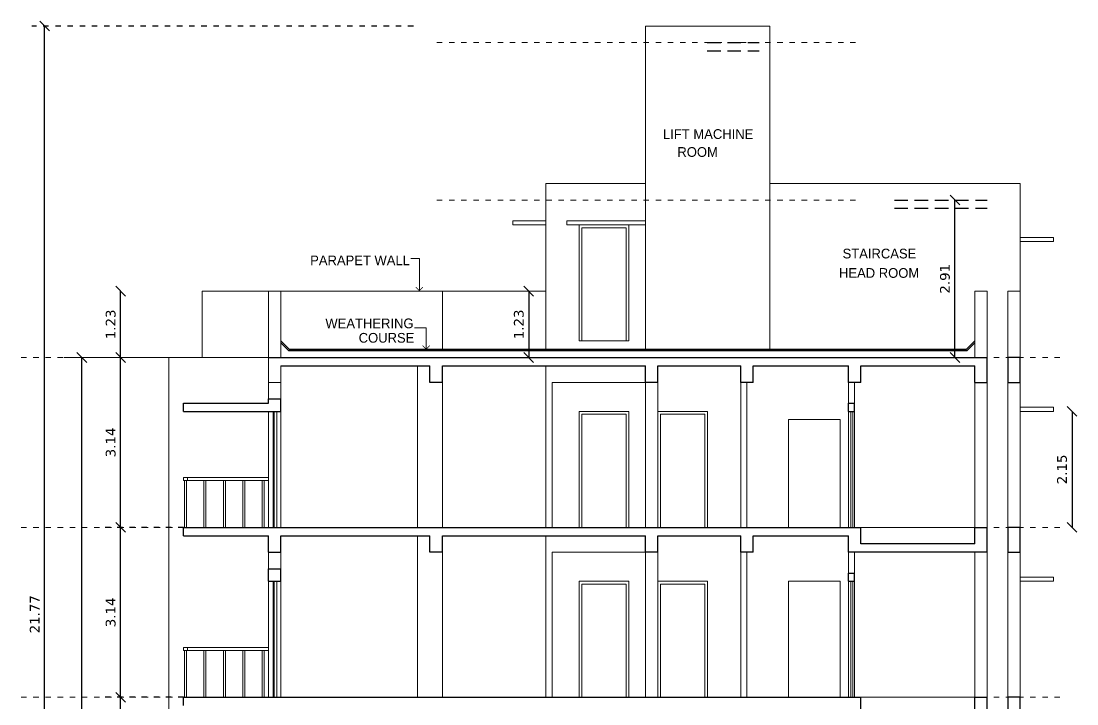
# Model space of a CAD drawing. Header units: metres. Extents: x 617 to 1370, y 693 to 852.
# Drawn here: x 1035 to 1054.54, y 703.31 to 715.94 of the extents above; entities that cross this region are included whole.
import ezdxf

# ---------------------------------------------------------------- set-up
doc = ezdxf.new("R2010")
doc.units = ezdxf.units.M
doc.header["$MEASUREMENT"] = 0
doc.header["$PDMODE"] = 2
doc.header["$PDSIZE"] = 50
for name, pattern in [('DOT2', [0.125, 0, -0.125]), ('DOTX2', [0.5, 0, -0.5]), ('HIDDEN', [0.375, 0.25, -0.125])]:
    doc.linetypes.add(name, pattern=pattern)
doc.layers.get('0').update_dxf_attribs({"lineweight": 0})
doc.layers.get('Defpoints').update_dxf_attribs({"lineweight": 0})
for name, color, linetype in [('BLK_1_PARAPET_HT', 233, 'Continuous'), ('BLK_n_SHADE_OVERHANG', 3, 'Continuous'), ('COLUMN', 2, 'Continuous'), ('flr hts', 252, 'HIDDEN'), ('HAT', 15, 'Continuous')]:
    doc.layers.add(name, color=color, linetype=linetype)
for name, color, linetype, lineweight in [('DIM', 3, 'Continuous', 0), ('DOOR', 8, 'Continuous', 0), ('ED', 30, 'Continuous', 0), ('ROOM TEXT', 7, 'Continuous', 0), ('wall', 7, 'Continuous', 0)]:
    doc.layers.add(name, color=color, linetype=linetype, lineweight=lineweight)
doc.styles.get("Standard").update_dxf_attribs({"font": 'verdana.ttf', "height": 0.18})
doc.styles.add('UATEXT', font='GOTHIC.TTF')
doc.dimstyles.new('ED', dxfattribs={"dimscale": 0, "dimtxt": 0.18, "dimasz": 0.18, "dimexe": 0, "dimexo": 0, "dimgap": 0.09, "dimtad": 1, "dimtoh": 1, "dimzin": 3, "dimdsep": 46, "dimtxsty": 'Standard', "dimblk": 'OBLIQUE', "dimcen": 0.09, "dimse1": 1, "dimse2": 1, "dimclrd": 251, "dimclrt": 30, "dimadec": 0, "dimazin": 0, "dimtfac": 1, "dimtmove": 0, "dimatfit": 3, "dimldrblk": 'ARCHTICK', "dimfxl": 1, "dimtolj": 1, "dimtzin": 0, "dimarcsym": 0})
doc.dimstyles.get("Standard").update_dxf_attribs({"dimscale": 0, "dimtxt": 0.18, "dimasz": 0.18, "dimexe": 0.18, "dimexo": 0.0625, "dimgap": 0.09, "dimtad": 1, "dimtoh": 1, "dimzin": 0, "dimdsep": 46, "dimtxsty": 'Standard', "dimblk": 'OBLIQUE', "dimcen": 0.09, "dimse1": 1, "dimse2": 1, "dimadec": 0, "dimazin": 0, "dimtfac": 1, "dimtofl": 0, "dimtmove": 0, "dimatfit": 3, "dimldrblk": 'OBLIQUE', "dimfxl": 1, "dimtolj": 1, "dimtzin": 0, "dimarcsym": 0})

# ---------------------------------------------------------------- blocks, each defined once
blk = doc.blocks.new('A')
at = {"const_width": 0.512}
blk.add_lwpolyline([(-2.82, -2.38), (0, 0), (2.38, -2.82)], dxfattribs=at)
blk = doc.blocks.new('_Oblique')
at = {"color": 0, "linetype": 'ByBlock', "lineweight": -2}
blk.add_line((-0.5, -0.5), (0.5, 0.5), dxfattribs=at)
blk = doc.blocks.new('*D275')
at = {"layer": 'Defpoints', "color": 0}
for p in [(1036.844, 703.434), (1038.007, 703.434), (1038.007, 700.291)]:
    blk.add_point(p, dxfattribs=at)
at = {"layer": 'ED', "color": 251, "lineweight": -2}
blk.add_line((1036.844, 700.291), (1036.844, 703.434), dxfattribs=at)
at = {"layer": 'ED', "color": 251, "lineweight": -2, "xscale": 0.18, "yscale": 0.18, "zscale": 0.18}
for p, rotation in [((1036.844, 703.434), 90), ((1036.844, 700.291), 270)]:
    blk.add_blockref('_Oblique', p, dxfattribs=dict(at, rotation=rotation))
at = {"layer": 'ED', "color": 30, "insert": (1036.661, 701.863), "char_height": 0.18, "attachment_point": 5, "rotation": 90}
blk.add_mtext('\\A1;3.14', dxfattribs=at)
blk = doc.blocks.new('_ArchTick')
at = {"color": 0, "const_width": 0.15}
blk.add_lwpolyline([(-0.5, -0.5), (0.5, 0.5)], dxfattribs=at)
blk = doc.blocks.new('*D276')
at = {"layer": 'Defpoints', "color": 0}
for p in [(1036.844, 706.578), (1038.007, 706.578), (1038.007, 703.434)]:
    blk.add_point(p, dxfattribs=at)
at = {"layer": 'ED', "color": 251, "lineweight": -2}
blk.add_line((1036.844, 703.434), (1036.844, 706.578), dxfattribs=at)
at = {"layer": 'ED', "color": 251, "lineweight": -2, "xscale": 0.18, "yscale": 0.18, "zscale": 0.18}
for p, rotation in [((1036.844, 706.578), 90), ((1036.844, 703.434), 270)]:
    blk.add_blockref('_Oblique', p, dxfattribs=dict(at, rotation=rotation))
at = {"layer": 'ED', "color": 30, "insert": (1036.661, 705.006), "char_height": 0.18, "attachment_point": 5, "rotation": 90}
blk.add_mtext('\\A1;3.14', dxfattribs=at)
blk = doc.blocks.new('*D277')
at = {"layer": 'Defpoints', "color": 0}
for p in [(1036.844, 709.721), (1039.579, 709.721), (1037.151, 706.578)]:
    blk.add_point(p, dxfattribs=at)
at = {"layer": 'ED', "color": 251, "lineweight": -2}
blk.add_line((1036.844, 706.578), (1036.844, 709.721), dxfattribs=at)
at = {"layer": 'ED', "color": 251, "lineweight": -2, "xscale": 0.18, "yscale": 0.18, "zscale": 0.18}
for p, rotation in [((1036.844, 709.721), 90), ((1036.844, 706.578), 270)]:
    blk.add_blockref('_Oblique', p, dxfattribs=dict(at, rotation=rotation))
at = {"layer": 'ED', "color": 30, "insert": (1036.661, 708.149), "char_height": 0.18, "attachment_point": 5, "rotation": 90}
blk.add_mtext('\\A1;3.14', dxfattribs=at)
blk = doc.blocks.new('*D278')
at = {"layer": 'Defpoints', "color": 0}
for p in [(1036.844, 710.948), (1039.579, 710.948), (1039.579, 709.721)]:
    blk.add_point(p, dxfattribs=at)
at = {"layer": 'wall', "color": 251, "lineweight": -2}
blk.add_line((1036.844, 709.721), (1036.844, 710.948), dxfattribs=at)
at = {"layer": 'wall', "color": 251, "lineweight": -2, "xscale": 0.18, "yscale": 0.18, "zscale": 0.18}
for p, rotation in [((1036.844, 710.948), 90), ((1036.844, 709.721), 270)]:
    blk.add_blockref('_Oblique', p, dxfattribs=dict(at, rotation=rotation))
at = {"layer": 'wall', "color": 30, "insert": (1036.661, 710.334), "char_height": 0.18, "attachment_point": 5, "rotation": 90}
blk.add_mtext('\\A1;1.23', dxfattribs=at)
blk = doc.blocks.new('*D67')
at = {"layer": 'Defpoints', "color": 0}
for p in [(1036.126, 709.721), (1036.844, 709.721), (1036.844, 694.088)]:
    blk.add_point(p, dxfattribs=at)
at = {"layer": 'ED', "color": 251, "lineweight": -2}
blk.add_line((1036.126, 694.088), (1036.126, 709.721), dxfattribs=at)
at = {"layer": 'ED', "color": 251, "lineweight": -2, "xscale": 0.18, "yscale": 0.18, "zscale": 0.18}
for p, rotation in [((1036.126, 709.721), 90), ((1036.126, 694.088), 270)]:
    blk.add_blockref('_Oblique', p, dxfattribs=dict(at, rotation=rotation))
at = {"layer": 'ED', "color": 30, "insert": (1035.942, 701.904), "char_height": 0.18, "attachment_point": 5, "rotation": 90}
blk.add_mtext('\\A1;15.63', dxfattribs=at)
blk = doc.blocks.new('*D279')
at = {"layer": 'Defpoints', "color": 0}
for p in [(1035.436, 715.854), (1046.556, 715.854), (1036.126, 694.088)]:
    blk.add_point(p, dxfattribs=at)
at = {"layer": 'ED', "color": 251, "lineweight": -2}
blk.add_line((1035.436, 694.088), (1035.436, 715.854), dxfattribs=at)
at = {"layer": 'ED', "color": 251, "lineweight": -2, "xscale": 0.18, "yscale": 0.18, "zscale": 0.18}
for p, rotation in [((1035.436, 715.854), 90), ((1035.436, 694.088), 270)]:
    blk.add_blockref('_Oblique', p, dxfattribs=dict(at, rotation=rotation))
at = {"layer": 'ED', "color": 30, "insert": (1035.254, 704.971), "char_height": 0.18, "attachment_point": 5, "rotation": 90}
blk.add_mtext('\\A1;21.77', dxfattribs=at)
blk = doc.blocks.new('*D280')
at = {"layer": 'Defpoints', "color": 0}
for p in [(1052.284, 712.634), (1052.651, 712.634), (1052.651, 709.721)]:
    blk.add_point(p, dxfattribs=at)
at = {"layer": 'ED', "color": 251, "lineweight": -2}
blk.add_line((1052.284, 709.721), (1052.284, 712.634), dxfattribs=at)
at = {"layer": 'ED', "color": 251, "lineweight": -2, "xscale": 0.18, "yscale": 0.18, "zscale": 0.18}
for p, rotation in [((1052.284, 712.634), 90), ((1052.284, 709.721), 270)]:
    blk.add_blockref('_Oblique', p, dxfattribs=dict(at, rotation=rotation))
at = {"layer": 'ED', "color": 30, "insert": (1052.1, 711.178), "char_height": 0.18, "attachment_point": 5, "rotation": 90}
blk.add_mtext('\\A1;2.91', dxfattribs=at)
blk = doc.blocks.new('*D340')
at = {"layer": 'BLK_1_PARAPET_HT', "color": 0, "lineweight": -2}
blk.add_line((1044.398, 710.948), (1044.398, 709.721), dxfattribs=at)
at = {"layer": 'Defpoints', "color": 0}
for p in [(1044.716, 710.948), (1044.398, 709.721), (1044.716, 709.721)]:
    blk.add_point(p, dxfattribs=at)
at = {"layer": 'BLK_1_PARAPET_HT', "color": 0, "lineweight": -2, "xscale": 0.18, "yscale": 0.18, "zscale": 0.18}
for p, rotation in [((1044.398, 710.948), 90), ((1044.398, 709.721), 270)]:
    blk.add_blockref('_Oblique', p, dxfattribs=dict(at, rotation=rotation))
at = {"layer": 'BLK_1_PARAPET_HT', "color": 0, "insert": (1044.214, 710.334), "char_height": 0.18, "attachment_point": 5, "rotation": 90}
blk.add_mtext('\\A1;1.23', dxfattribs=at)
blk = doc.blocks.new('*D379')
at = {"layer": 'BLK_n_SHADE_OVERHANG', "color": 0, "lineweight": -2}
blk.add_line((1054.451, 708.724), (1054.451, 706.578), dxfattribs=at)
at = {"layer": 'Defpoints', "color": 0}
for p in [(1053.494, 708.724), (1053.494, 706.578), (1054.451, 706.578)]:
    blk.add_point(p, dxfattribs=at)
at = {"layer": 'BLK_n_SHADE_OVERHANG', "color": 0, "lineweight": -2, "xscale": 0.18, "yscale": 0.18, "zscale": 0.18}
for p, rotation in [((1054.451, 708.724), 90), ((1054.451, 706.578), 270)]:
    blk.add_blockref('_Oblique', p, dxfattribs=dict(at, rotation=rotation))
at = {"layer": 'BLK_n_SHADE_OVERHANG', "color": 0, "insert": (1054.267, 707.651), "char_height": 0.18, "attachment_point": 5, "rotation": 90}
blk.add_mtext('\\A1;2.15', dxfattribs=at)

msp = doc.modelspace()

# ---------------------------------------------------------------- linework, layer by layer
at = {"color": 251, "linetype": 'DOT2'}
for p, q in [((1042.697, 715.548), (1050.452, 715.548)), ((1042.697, 712.634), (1050.452, 712.634)), ((1035.003, 709.721), (1054.265, 709.721)), ((1035.003, 706.578), (1054.265, 706.578)), ((1035.003, 703.434), (1054.265, 703.434))]:
    msp.add_line(p, q, dxfattribs=at)
at = {"layer": 'COLUMN', "linetype": 'HIDDEN'}
for p, q in [((1047.699, 715.548), (1048.662, 715.548)), ((1047.699, 715.394), (1048.662, 715.394)), ((1051.163, 712.634), (1052.881, 712.634)), ((1051.163, 712.481), (1052.881, 712.481))]:
    msp.add_line(p, q, dxfattribs=at)
at = {"layer": 'COLUMN', "linetype": 'Continuous'}
for p, q in [((1039.579, 709.721), (1052.881, 709.721)), ((1052.881, 709.261), (1052.881, 709.721)), ((1039.809, 709.568), (1042.569, 709.568)), ((1042.569, 709.261), (1042.569, 709.568)), ((1042.799, 709.568), (1046.556, 709.568)), ((1042.799, 709.261), (1042.799, 709.568)), ((1046.556, 709.261), (1046.556, 709.568)), ((1046.785, 709.568), (1048.319, 709.568)), ((1046.786, 709.261), (1046.786, 709.568)), ((1048.319, 709.261), (1048.319, 709.568)), ((1048.549, 709.568), (1050.312, 709.568)), ((1048.549, 709.261), (1048.549, 709.568)), ((1050.312, 709.261), (1050.312, 709.568)), ((1050.542, 709.568), (1052.651, 709.568)), ((1050.542, 709.261), (1050.542, 709.568)), ((1052.651, 709.261), (1052.651, 709.568)), ((1042.799, 709.261), (1042.569, 709.261)), ((1046.786, 709.261), (1046.556, 709.261)), ((1048.549, 709.261), (1048.319, 709.261)), ((1050.542, 709.261), (1050.312, 709.261)), ((1052.651, 709.261), (1052.881, 709.261)), ((1038.007, 708.724), (1038.007, 708.878)), ((1038.007, 708.878), (1039.579, 708.878)), ((1039.579, 708.954), (1039.809, 708.954)), ((1039.579, 708.878), (1039.579, 708.954)), ((1039.809, 708.724), (1039.809, 708.954)), ((1050.312, 708.878), (1050.427, 708.878)), ((1050.312, 708.724), (1050.312, 708.878)), ((1050.427, 708.724), (1050.427, 708.878)), ((1038.007, 708.724), (1039.579, 708.724)), ((1039.579, 708.724), (1039.809, 708.724)), ((1050.312, 708.724), (1050.427, 708.724)), ((1038.007, 706.578), (1050.542, 706.578)), ((1038.007, 706.424), (1038.007, 706.578)), ((1050.542, 706.271), (1050.542, 706.578)), ((1052.651, 706.578), (1052.881, 706.578)), ((1052.651, 706.271), (1052.651, 706.578)), ((1052.881, 706.118), (1052.881, 706.578)), ((1038.007, 706.424), (1039.579, 706.424)), ((1039.579, 706.118), (1039.579, 706.424)), ((1039.809, 706.118), (1039.809, 706.424)), ((1039.809, 706.424), (1042.569, 706.424)), ((1042.569, 706.118), (1042.569, 706.424)), ((1042.799, 706.424), (1046.556, 706.424)), ((1042.799, 706.118), (1042.799, 706.424)), ((1046.556, 706.118), (1046.556, 706.424)), ((1046.785, 706.424), (1048.319, 706.424)), ((1046.786, 706.118), (1046.786, 706.424)), ((1048.319, 706.118), (1048.319, 706.424)), ((1048.549, 706.424), (1050.312, 706.424)), ((1048.549, 706.118), (1048.549, 706.424)), ((1050.312, 706.118), (1050.312, 706.424)), ((1039.579, 706.118), (1039.809, 706.118)), ((1042.799, 706.118), (1042.569, 706.118)), ((1046.786, 706.118), (1046.556, 706.118)), ((1048.549, 706.118), (1048.319, 706.118)), ((1052.881, 706.118), (1050.312, 706.118)), ((1052.651, 706.271), (1050.542, 706.271)), ((1039.579, 705.811), (1039.809, 705.811)), ((1039.579, 705.581), (1039.579, 705.811)), ((1039.809, 705.581), (1039.809, 705.811)), ((1050.312, 705.734), (1050.427, 705.734)), ((1050.312, 705.581), (1050.312, 705.734)), ((1050.427, 705.581), (1050.427, 705.734)), ((1039.579, 705.581), (1039.809, 705.581)), ((1050.312, 705.581), (1050.427, 705.581)), ((1038.007, 703.434), (1050.542, 703.434)), ((1038.007, 703.281), (1038.007, 703.434)), ((1050.542, 703.128), (1050.542, 703.434)), ((1052.651, 703.434), (1052.881, 703.434)), ((1052.651, 703.128), (1052.651, 703.434)), ((1052.881, 702.974), (1052.881, 703.434))]:
    msp.add_line(p, q, dxfattribs=at)
for points in [[(1053.264, 709.261), (1053.494, 709.261), (1053.494, 709.721), (1053.264, 709.721)], [(1053.264, 706.118), (1053.494, 706.118), (1053.494, 706.578), (1053.264, 706.578)], [(1053.264, 702.974), (1053.494, 702.974), (1053.494, 703.434), (1053.264, 703.434)]]:
    msp.add_lwpolyline(points, close=True, dxfattribs=at)
at = {"layer": 'DIM'}
for p, q in [((1042.373, 711.552), (1042.215, 711.552)), ((1042.373, 710.957), (1042.373, 711.552)), ((1042.497, 710.27), (1042.28, 710.27)), ((1042.497, 709.875), (1042.497, 710.27))]:
    msp.add_line(p, q, dxfattribs=at)
at = {"layer": 'DOOR', "linetype": 'Continuous'}
for p, q in [((1045.329, 710.028), (1046.249, 710.028)), ((1046.556, 706.578), (1046.556, 709.261)), ((1046.785, 706.578), (1046.786, 709.261)), ((1039.669, 708.724), (1039.669, 706.578)), ((1039.683, 708.724), (1039.683, 706.578)), ((1039.738, 708.724), (1039.738, 706.578)), ((1050.355, 708.724), (1050.355, 706.578)), ((1050.393, 708.724), (1050.393, 706.578)), ((1038.007, 707.498), (1038.084, 707.498)), ((1038.084, 707.498), (1039.579, 707.498)), ((1038.027, 707.447), (1038.027, 706.578)), ((1038.065, 707.447), (1038.065, 706.578)), ((1038.084, 707.447), (1039.579, 707.447)), ((1038.386, 707.447), (1038.386, 706.578)), ((1038.424, 707.447), (1038.424, 706.578)), ((1038.745, 707.447), (1038.745, 706.578)), ((1038.783, 707.447), (1038.783, 706.578)), ((1039.104, 707.447), (1039.104, 706.578)), ((1039.142, 707.447), (1039.142, 706.578)), ((1039.463, 707.447), (1039.463, 706.578)), ((1039.501, 707.447), (1039.501, 706.578)), ((1052.651, 706.578), (1050.542, 706.578)), ((1039.669, 705.581), (1039.669, 703.434)), ((1039.683, 705.581), (1039.683, 703.434)), ((1039.738, 705.581), (1039.738, 703.434)), ((1050.355, 705.581), (1050.355, 703.434)), ((1050.393, 705.581), (1050.393, 703.434)), ((1038.007, 704.354), (1038.084, 704.354)), ((1038.027, 704.303), (1038.027, 703.434)), ((1038.065, 704.303), (1038.065, 703.434)), ((1038.084, 704.354), (1039.579, 704.354)), ((1038.084, 704.303), (1039.579, 704.303)), ((1038.386, 704.303), (1038.386, 703.434)), ((1038.424, 704.303), (1038.424, 703.434)), ((1038.745, 704.303), (1038.745, 703.434)), ((1038.783, 704.303), (1038.783, 703.434)), ((1039.104, 704.303), (1039.104, 703.434)), ((1039.142, 704.303), (1039.142, 703.434)), ((1039.463, 704.303), (1039.463, 703.434)), ((1039.501, 704.303), (1039.501, 703.434)), ((1052.651, 703.434), (1050.542, 703.434))]:
    msp.add_line(p, q, dxfattribs=at)
for points in [[(1044.102, 712.174), (1044.716, 712.174), (1044.716, 712.251), (1044.102, 712.251)], [(1045.099, 712.174), (1046.556, 712.174), (1046.556, 712.251), (1045.099, 712.251)], [(1053.494, 711.868), (1054.107, 711.868), (1054.107, 711.944), (1053.494, 711.944)], [(1053.494, 708.724), (1054.107, 708.724), (1054.107, 708.801), (1053.494, 708.801)], [(1053.494, 705.581), (1054.107, 705.581), (1054.107, 705.658), (1053.494, 705.658)]]:
    msp.add_lwpolyline(points, close=True, dxfattribs=at)
for points in [[(1045.38, 710.028), (1045.38, 712.123), (1046.198, 712.123), (1046.198, 710.028)], [(1045.38, 706.578), (1045.38, 708.673), (1046.198, 708.673), (1046.198, 706.578)], [(1046.836, 706.578), (1046.836, 708.673), (1047.654, 708.673), (1047.654, 706.578)], [(1049.201, 706.578), (1049.201, 708.571), (1050.159, 708.571), (1050.159, 706.578)], [(1045.38, 703.434), (1045.38, 705.53), (1046.198, 705.53), (1046.198, 703.434)], [(1046.836, 703.434), (1046.836, 705.53), (1047.654, 705.53), (1047.654, 703.434)], [(1049.201, 703.434), (1049.201, 705.581), (1050.159, 705.581), (1050.159, 703.434)]]:
    msp.add_lwpolyline(points, dxfattribs=at)
at = {"layer": 'ED'}
for p, q in [((1046.556, 715.854), (1048.856, 715.854)), ((1046.556, 709.875), (1046.556, 715.854)), ((1048.856, 709.875), (1048.856, 715.854))]:
    msp.add_line(p, q, dxfattribs=at)
for points in [[(1038.084, 707.447), (1038.007, 707.447), (1038.007, 707.498), (1038.084, 707.498)], [(1038.084, 704.303), (1038.007, 704.303), (1038.007, 704.354), (1038.084, 704.354)]]:
    msp.add_lwpolyline(points, close=True, dxfattribs=at)
at = {"layer": 'flr hts', "linetype": 'DOTX2', "ltscale": 0.25}
for p, q in [((1042.262, 715.854), (1035.198, 715.854)), ((1038.007, 706.578), (1036.452, 706.578)), ((1038.007, 703.434), (1036.452, 703.434))]:
    msp.add_line(p, q, dxfattribs=at)
at = {"layer": 'HAT', "color": 8, "linetype": 'Continuous'}
for p, q in [((1039.962, 709.875), (1039.809, 710.028)), ((1052.497, 709.875), (1052.651, 710.028)), ((1039.952, 709.849), (1039.809, 709.992)), ((1039.952, 709.849), (1052.508, 709.849)), ((1039.962, 709.875), (1052.497, 709.875)), ((1052.508, 709.849), (1052.651, 709.992))]:
    msp.add_line(p, q, dxfattribs=at)
at = {"layer": 'wall', "color": 1}
for p, q in [((1044.716, 712.941), (1046.556, 712.941)), ((1044.716, 709.875), (1044.716, 712.941)), ((1048.856, 712.941), (1053.494, 712.941)), ((1053.494, 696.074), (1053.494, 712.941)), ((1038.352, 709.721), (1038.352, 710.948)), ((1039.579, 710.948), (1038.352, 710.948)), ((1039.579, 709.721), (1039.579, 710.948)), ((1039.579, 710.948), (1039.809, 710.948)), ((1039.809, 709.721), (1039.809, 710.948)), ((1039.809, 710.948), (1042.798, 710.948)), ((1042.798, 710.948), (1042.798, 709.875)), ((1042.798, 710.948), (1044.716, 710.948)), ((1052.651, 709.721), (1052.651, 710.948)), ((1052.881, 710.948), (1052.651, 710.948)), ((1052.881, 709.721), (1052.881, 710.948)), ((1053.264, 709.721), (1053.264, 710.948)), ((1053.264, 710.948), (1053.494, 710.948)), ((1039.579, 709.721), (1035.8, 709.721)), ((1037.739, 696.688), (1037.739, 709.721)), ((1039.579, 709.721), (1037.739, 709.721)), ((1039.579, 709.261), (1039.579, 709.721)), ((1039.809, 709.261), (1039.809, 709.568)), ((1042.339, 709.568), (1042.339, 706.578)), ((1044.716, 706.578), (1044.716, 709.568)), ((1039.579, 709.261), (1039.809, 709.261)), ((1039.579, 709.261), (1039.579, 708.954)), ((1039.809, 709.261), (1039.809, 708.954)), ((1042.799, 709.261), (1042.799, 706.578)), ((1044.83, 706.578), (1044.83, 709.261)), ((1046.556, 709.261), (1044.83, 709.261)), ((1048.319, 709.261), (1048.319, 706.578)), ((1048.434, 709.261), (1048.434, 706.578)), ((1050.312, 709.261), (1050.312, 708.878)), ((1050.427, 709.261), (1050.427, 708.878)), ((1052.651, 709.261), (1052.651, 706.578)), ((1052.881, 709.261), (1052.881, 706.578)), ((1053.264, 706.578), (1053.264, 709.261)), ((1039.579, 708.724), (1039.579, 706.578)), ((1039.809, 708.724), (1039.809, 706.578)), ((1050.312, 708.724), (1050.312, 706.578)), ((1050.427, 708.724), (1050.427, 706.578)), ((1042.339, 706.424), (1042.339, 703.434)), ((1044.716, 703.434), (1044.716, 706.424)), ((1039.579, 706.118), (1039.579, 705.811)), ((1039.809, 706.118), (1039.809, 705.811)), ((1042.799, 706.118), (1042.799, 703.434)), ((1044.83, 703.434), (1044.83, 706.118)), ((1046.556, 706.118), (1044.83, 706.118)), ((1046.556, 703.434), (1046.556, 706.118)), ((1046.785, 703.434), (1046.786, 706.118)), ((1048.319, 706.118), (1048.319, 703.434)), ((1048.434, 706.118), (1048.434, 703.434)), ((1050.312, 706.118), (1050.312, 705.734)), ((1050.427, 706.118), (1050.427, 705.734)), ((1052.651, 706.118), (1052.651, 703.434)), ((1052.881, 706.118), (1052.881, 703.434)), ((1053.264, 703.434), (1053.264, 706.118)), ((1039.579, 705.581), (1039.579, 703.434)), ((1039.809, 705.581), (1039.809, 703.434)), ((1050.312, 705.581), (1050.312, 703.434)), ((1050.427, 705.581), (1050.427, 703.434))]:
    msp.add_line(p, q, dxfattribs=at)
for points in [[(1045.329, 710.028), (1045.329, 712.174), (1046.249, 712.174), (1046.249, 710.028)], [(1045.329, 706.578), (1045.329, 708.724), (1046.249, 708.724), (1046.249, 706.578)], [(1046.785, 706.578), (1046.785, 708.724), (1047.705, 708.724), (1047.705, 706.578)], [(1045.329, 703.434), (1045.329, 705.581), (1046.249, 705.581), (1046.249, 703.434)], [(1046.785, 703.434), (1046.785, 705.581), (1047.705, 705.581), (1047.705, 703.434)]]:
    msp.add_lwpolyline(points, dxfattribs=at)

# ---------------------------------------------------------------- block references
at = {"layer": 'DIM', "xscale": 0.0255555555555556, "yscale": 0.0255555555555556, "zscale": 0.0255555555555556, "rotation": 184.5234823530539}
for p in [(1042.373, 710.957), (1042.497, 709.875)]:
    msp.add_blockref('A', p, dxfattribs=at)

# ---------------------------------------------------------------- texts
at = {"layer": 'ROOM TEXT', "style": 'UATEXT'}
for s, p in [('LIFT MACHINE', (1046.882, 713.765)), ('ROOM', (1047.148, 713.433)), ('PARAPET WALL', (1040.352, 711.428)), ('STAIRCASE', (1050.205, 711.554)), ('HEAD ROOM', (1050.139, 711.195)), ('WEATHERING', (1040.634, 710.262)), ('COURSE', (1041.25, 709.995))]:
    msp.add_text(s, height=0.18, dxfattribs=at).set_placement(p)

# ---------------------------------------------------------------- dimensions: what is measured, and where the dimension line sits
at = {"layer": 'BLK_1_PARAPET_HT'}
dim = msp.add_linear_dim(base=(1044.398, 709.721), p1=(1044.716, 710.948), p2=(1044.716, 709.721), angle=90, dimstyle='Standard', override={"dimscale": 1}, dxfattribs=at)
dim.commit()
dim.dimension.update_dxf_attribs({"geometry": '*D340', "text_midpoint": (1044.214, 710.334)})
at = {"layer": 'BLK_n_SHADE_OVERHANG'}
dim = msp.add_linear_dim(base=(1054.451, 706.578), p1=(1053.494, 708.724), p2=(1053.494, 706.578), angle=90, dimstyle='Standard', override={"dimscale": 1}, dxfattribs=at)
dim.commit()
dim.dimension.update_dxf_attribs({"geometry": '*D379', "text_midpoint": (1054.267, 707.651)})
at = {"layer": 'ED'}
for base, p1, p2, picture, middle in [((1035.436, 715.854), (1036.126, 694.088), (1046.556, 715.854), '*D279', (1035.254, 704.971)), ((1052.284, 712.634), (1052.651, 709.721), (1052.651, 712.634), '*D280', (1052.1, 711.178)), ((1036.126, 709.721), (1036.844, 694.088), (1036.844, 709.721), '*D67', (1035.942, 701.904)), ((1036.844, 709.721), (1037.151, 706.578), (1039.579, 709.721), '*D277', (1036.661, 708.149)), ((1036.844, 706.578), (1038.007, 703.434), (1038.007, 706.578), '*D276', (1036.661, 705.006)), ((1036.844, 703.434), (1038.007, 700.291), (1038.007, 703.434), '*D275', (1036.661, 701.863))]:
    dim = msp.add_linear_dim(base=base, p1=p1, p2=p2, angle=90, dimstyle='ED', override={"dimscale": 1, "dimpost": '\\X'}, dxfattribs=at)
    dim.commit()
    dim.dimension.update_dxf_attribs({"geometry": picture, "text_midpoint": middle})
at = {"layer": 'wall', "color": 1}
dim = msp.add_linear_dim(base=(1036.844, 710.948), p1=(1039.579, 709.721), p2=(1039.579, 710.948), angle=90, dimstyle='ED', override={"dimscale": 1, "dimpost": '\\X'}, dxfattribs=at)
dim.commit()
dim.dimension.update_dxf_attribs({"geometry": '*D278', "text_midpoint": (1036.661, 710.334)})

doc.saveas('drawing.dxf')
